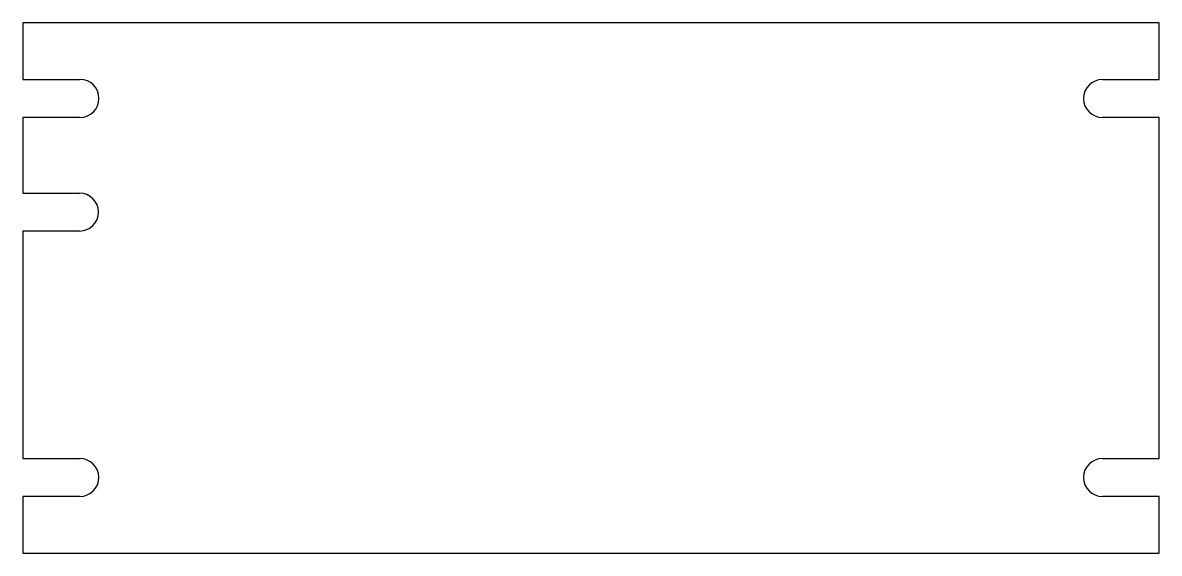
# Model space of a CAD drawing. Header units: inches. Extents: x 0 to 30, y 0 to 14.
import ezdxf

# ---------------------------------------------------------------- set-up
doc = ezdxf.new("R2010")
doc.units = ezdxf.units.IN
doc.header["$MEASUREMENT"] = 0
doc.layers.add('CUT', color=7, linetype='Continuous')

msp = doc.modelspace()

# ---------------------------------------------------------------- linework, layer by layer
at = {"layer": 'CUT'}
for p, q in [((30, 14), (0, 14)), ((0, 14), (0, 12.505)), ((30, 12.5), (30, 14)), ((0, 12.505), (1.51, 12.505)), ((28.5, 12.5), (30, 12.5)), ((1.51, 11.5), (0, 11.5)), ((0, 11.5), (0, 9.503)), ((30, 11.5), (28.5, 11.5)), ((30, 2.5), (30, 11.5)), ((0, 9.503), (1.5, 9.503)), ((1.5, 8.503), (0, 8.503)), ((0, 8.503), (0, 2.5)), ((0, 2.5), (1.51, 2.5)), ((28.5, 2.5), (30, 2.5)), ((1.51, 1.5), (0, 1.5)), ((0, 1.5), (0, 0)), ((30, 1.5), (28.5, 1.5)), ((30, 0), (30, 1.5)), ((0, 0), (30, 0))]:
    msp.add_line(p, q, dxfattribs=at)
for centre, radius, start, end in [((1.51, 12.003), 0.503, -90, 90), ((28.5, 12), 0.5, 90, 270), ((1.5, 9.003), 0.5, -90, 90), ((1.51, 2), 0.5, -90, 90), ((28.5, 2), 0.5, 90, 270)]:
    msp.add_arc(centre, radius, start, end, dxfattribs=at)

doc.saveas('drawing.dxf')
